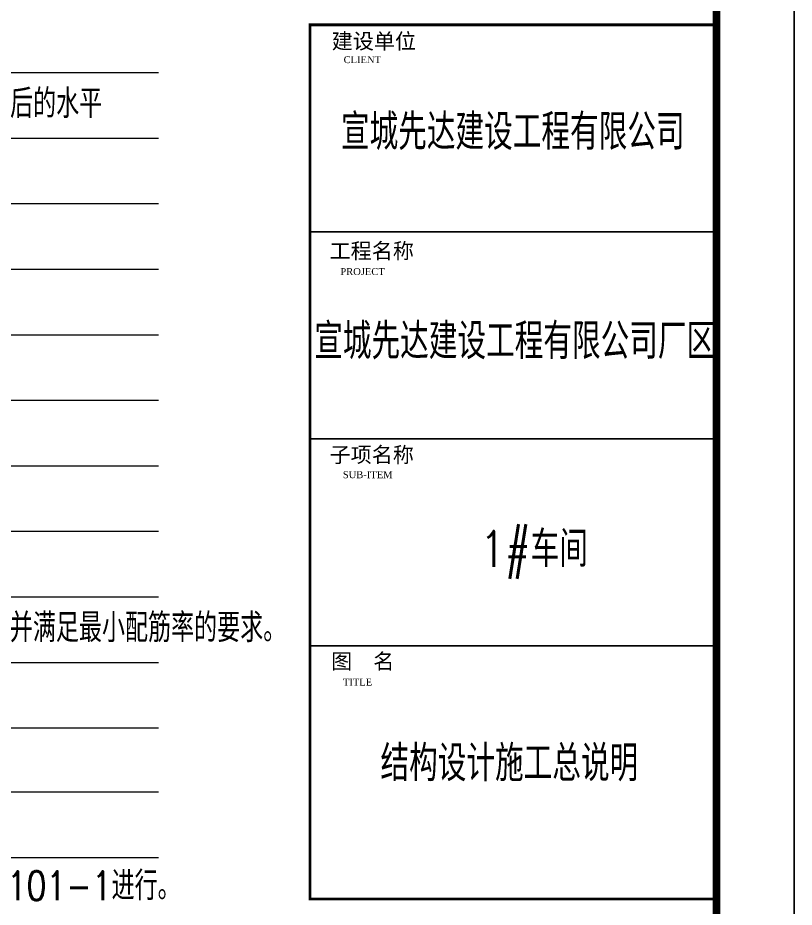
# Model space of a CAD drawing. Extents: x -3102990 to -851544, y -5293060 to -2540151.
# Drawn here: x -2669649 to -2659672, y -2659915 to -2648491 of the extents above; entities that cross this region are included whole.
import ezdxf
from ezdxf.enums import TextEntityAlignment as Align

# ---------------------------------------------------------------- set-up
doc = ezdxf.new("R2010")
doc.units = 0
doc.header["$LTSCALE"] = 1000
doc.layers.get('0').update_dxf_attribs({"linetype": 'CONTINUOUS'})
for name, color, linetype in [('JZSM', 7, 'CONTINUOUS'), ('PUB_TEXT', 7, 'CONTINUOUS'), ('PUB_TITLE', 4, 'CONTINUOUS'), ('WIN', 3, 'CONTINUOUS'), ('填充', 8, 'CONTINUOUS')]:
    doc.layers.add(name, color=color, linetype=linetype)
doc.styles.add('_HZTXT', font='txt.shx', dxfattribs={"width": 0.8, "bigfont": 'hztxt.shx'})
doc.styles.add('GHF', font='times.ttf')
doc.styles.add('HZTXT', font='txt.shx', dxfattribs={"width": 0.7, "height": 300, "bigfont": 'hztxt.shx'})
doc.styles.add('STYLE1', font='simhei.ttf', dxfattribs={"width": 0.8})

# ---------------------------------------------------------------- blocks, each defined once
blk = doc.blocks.new('A$C18BE6784')
at = {"layer": 'PUB_TITLE', "color": 4}
for p, q in [((82879, 21662), (88100, 21662)), ((82879, 19003), (88100, 19003)), ((82879, 16343), (88100, 16343))]:
    blk.add_line(p, q, dxfattribs=at)
at = {"layer": 'PUB_TITLE'}
blk.add_lwpolyline([(0, 0), (0, 42000), (89100, 42000), (89100, 0)], close=True, dxfattribs=at)
at = {"layer": 'PUB_TITLE', "const_width": 100}
blk.add_lwpolyline([(88100, 1000), (88100, 41000), (713, 41000), (713, 1000), (88100, 1000)], dxfattribs=at)
at = {"layer": 'PUB_TITLE', "color": 4, "const_width": 35.1}
blk.add_lwpolyline([(82879, 24321), (88100, 24321), (88100, 13093), (82879, 13093)], close=True, dxfattribs=at)
at = {"layer": 'PUB_TEXT'}
for s, height, style, p in [('建设单位', 198.6, 'STYLE1', (83157, 24012)), ('CLIENT', 89.4, 'GHF', (83310, 23829)), ('工程名称', 198.6, 'STYLE1', (83129, 21319)), ('PROJECT', 89.4, 'GHF', (83268, 21107)), ('子项名称', 198.6, 'STYLE1', (83129, 18700)), ('SUB-ITEM', 89.4, 'GHF', (83300, 18498)), ('图  名', 198.6, 'STYLE1', (83149, 16047)), ('TITLE', 89.4, 'GHF', (83301, 15834))]:
    blk.add_text(s, height=height, dxfattribs=dict(at, style=style)).set_placement(p)
at = {"layer": 'WIN', "color": 6, "style": 'HZTXT', "width": 0.8}
for s, p in [('宣城先达建设工程有限公司', (83275, 22715)), ('宣城先达建设工程有限公司厂区', (82932, 20027)), ('1#车间', (85066, 17358))]:
    blk.add_text(s, height=460, dxfattribs=at).set_placement(p)

msp = doc.modelspace()

# ---------------------------------------------------------------- linework, layer by layer
at = {"layer": '填充', "color": 250, "lineweight": 5}
for p, q in [((-2667841.25, -2649198.4), (-2687263.96, -2649198.4)), ((-2667841.25, -2650040.2), (-2687263.96, -2650040.2)), ((-2667841.25, -2650882), (-2687263.96, -2650882)), ((-2667841.25, -2651723.81), (-2687263.96, -2651723.81)), ((-2667841.25, -2652565.61), (-2687263.96, -2652565.61)), ((-2667841.25, -2653407.41), (-2687263.96, -2653407.41)), ((-2667841.25, -2654249.21), (-2687263.96, -2654249.21)), ((-2667841.25, -2655091.02), (-2687263.96, -2655091.02)), ((-2667841.25, -2655932.82), (-2687263.96, -2655932.82)), ((-2667841.25, -2656774.62), (-2687263.96, -2656774.62)), ((-2667841.25, -2657616.42), (-2687263.96, -2657616.42)), ((-2667841.25, -2658439.09), (-2687263.96, -2658439.09)), ((-2667841.25, -2659280.9), (-2687263.96, -2659280.9)), ((-2667841.25, -2659280.9), (-2687263.96, -2659280.9))]:
    msp.add_line(p, q, dxfattribs=at)

# ---------------------------------------------------------------- block references
at = {"ltscale": 1.5}
msp.add_blockref('A$C18BE6784', (-2748771.8, -2672902.4), dxfattribs=at)

# ---------------------------------------------------------------- texts
at = {"layer": 'JZSM', "lineweight": 5, "style": '_HZTXT', "width": 0.8}
for s, p in [('13.3 钢筋混凝土墙、柱的纵向钢筋伸入承台或基础内锚固长度不小于LaE，且伸入承台或基础内的竖直段长度>=20d,弯折后的水平', (-2686723.07, -2649778.34, -327.77)), ('13.7 在施工中，当需要以强度等级较高的钢筋替代原设计中的纵向受力钢筋时，应按照钢筋受拉承载力设计值相等的原则换算，并满足最小配筋率的要求。', (-2686887.46, -2656510.46, -327.77)), ('14.2梁、柱平面配筋表示法按中国建筑标准设计研究所出版的《混凝土结构施工图平面整体表示法制图规则和构造详图》16G101-1进行。', (-2686546.58, -2659823.3, -327.77))]:
    msp.add_text(s, height=370, dxfattribs=at).set_placement(p)
at = {"layer": 'WIN', "color": 3, "style": '_HZTXT', "width": 0.8}
msp.add_text('结构设计施工总说明', height=460, dxfattribs=at).set_placement((-2663332.69, -2658296.19), align=Align.CENTER)

doc.saveas('drawing.dxf')
